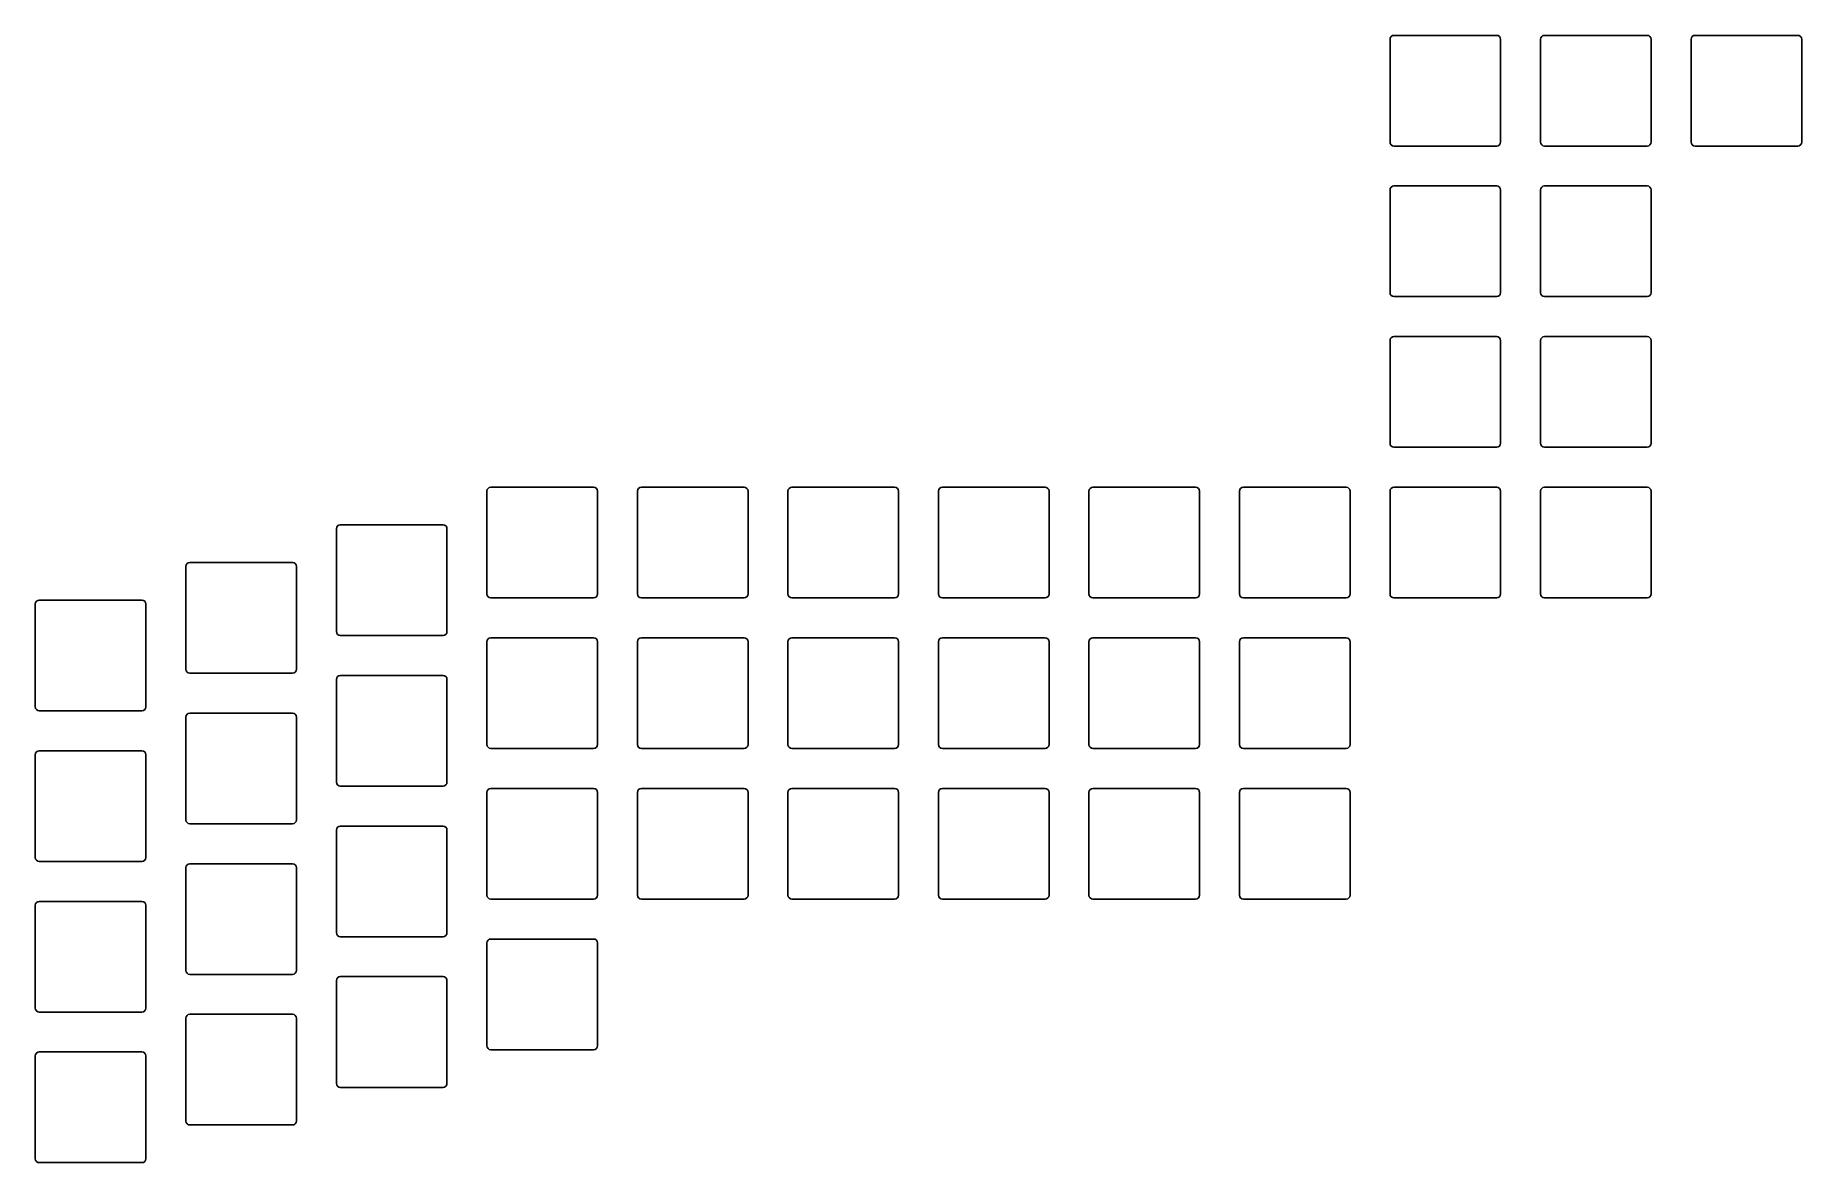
# Model space of a CAD drawing. Header units: millimetres. Extents: x -7 to 217, y -7 to 136.
import ezdxf

# ---------------------------------------------------------------- set-up
doc = ezdxf.new("R2010")
doc.units = ezdxf.units.MM

msp = doc.modelspace()

# ---------------------------------------------------------------- linework, layer by layer
for p, q in [((164.45, 135.0875), (164.45, 122.0875)), ((177.95, 135.5875), (164.95, 135.5875)), ((178.45, 122.0875), (178.45, 135.0875)), ((183.5, 135.0875), (183.5, 122.0875)), ((197, 135.5875), (184, 135.5875)), ((197.5, 122.0875), (197.5, 135.0875)), ((202.55, 135.0875), (202.55, 122.0875)), ((216.05, 135.5875), (203.05, 135.5875)), ((216.55, 122.0875), (216.55, 135.0875)), ((164.95, 121.5875), (177.95, 121.5875)), ((184, 121.5875), (197, 121.5875)), ((203.05, 121.5875), (216.05, 121.5875)), ((177.95, 116.5375), (164.95, 116.5375)), ((197, 116.5375), (184, 116.5375)), ((164.45, 116.0375), (164.45, 103.0375)), ((178.45, 103.0375), (178.45, 116.0375)), ((183.5, 116.0375), (183.5, 103.0375)), ((197.5, 103.0375), (197.5, 116.0375)), ((164.95, 102.5375), (177.95, 102.5375)), ((184, 102.5375), (197, 102.5375)), ((164.45, 96.9875), (164.45, 83.9875)), ((177.95, 97.4875), (164.95, 97.4875)), ((178.45, 83.9875), (178.45, 96.9875)), ((183.5, 96.9875), (183.5, 83.9875)), ((197, 97.4875), (184, 97.4875)), ((197.5, 83.9875), (197.5, 96.9875)), ((164.95, 83.4875), (177.95, 83.4875)), ((184, 83.4875), (197, 83.4875)), ((63.65, 78.4375), (50.65, 78.4375)), ((82.7, 78.4375), (69.7, 78.4375)), ((101.75, 78.4375), (88.75, 78.4375)), ((120.8, 78.4375), (107.8, 78.4375)), ((139.85, 78.4375), (126.85, 78.4375)), ((158.9, 78.4375), (145.9, 78.4375)), ((177.95, 78.4375), (164.95, 78.4375)), ((197, 78.4375), (184, 78.4375)), ((50.15, 77.9375), (50.15, 64.9375)), ((64.15, 64.9375), (64.15, 77.9375)), ((69.2, 77.9375), (69.2, 64.9375)), ((83.2, 64.9375), (83.2, 77.9375)), ((88.25, 77.9375), (88.25, 64.9375)), ((102.25, 64.9375), (102.25, 77.9375)), ((107.3, 77.9375), (107.3, 64.9375)), ((121.3, 64.9375), (121.3, 77.9375)), ((126.35, 77.9375), (126.35, 64.9375)), ((140.35, 64.9375), (140.35, 77.9375)), ((145.4, 77.9375), (145.4, 64.9375)), ((159.4, 64.9375), (159.4, 77.9375)), ((164.45, 77.9375), (164.45, 64.9375)), ((178.45, 64.9375), (178.45, 77.9375)), ((183.5, 77.9375), (183.5, 64.9375)), ((197.5, 64.9375), (197.5, 77.9375)), ((31.1, 73.175), (31.1, 60.175)), ((44.6, 73.675), (31.6, 73.675)), ((45.1, 60.175), (45.1, 73.175)), ((12.05, 68.4125), (12.05, 55.4125)), ((25.55, 68.9125), (12.55, 68.9125)), ((26.05, 55.4125), (26.05, 68.4125)), ((-7, 63.65), (-7, 50.65)), ((6.5, 64.15), (-6.5, 64.15)), ((7, 50.65), (7, 63.65)), ((50.65, 64.4375), (63.65, 64.4375)), ((69.7, 64.4375), (82.7, 64.4375)), ((88.75, 64.4375), (101.75, 64.4375)), ((107.8, 64.4375), (120.8, 64.4375)), ((126.85, 64.4375), (139.85, 64.4375)), ((145.9, 64.4375), (158.9, 64.4375)), ((164.95, 64.4375), (177.95, 64.4375)), ((184, 64.4375), (197, 64.4375)), ((31.6, 59.675), (44.6, 59.675)), ((50.15, 58.8875), (50.15, 45.8875)), ((63.65, 59.3875), (50.65, 59.3875)), ((64.15, 45.8875), (64.15, 58.8875)), ((69.2, 58.8875), (69.2, 45.8875)), ((82.7, 59.3875), (69.7, 59.3875)), ((83.2, 45.8875), (83.2, 58.8875)), ((88.25, 58.8875), (88.25, 45.8875)), ((101.75, 59.3875), (88.75, 59.3875)), ((102.25, 45.8875), (102.25, 58.8875)), ((107.3, 58.8875), (107.3, 45.8875)), ((120.8, 59.3875), (107.8, 59.3875)), ((121.3, 45.8875), (121.3, 58.8875)), ((126.35, 58.8875), (126.35, 45.8875)), ((139.85, 59.3875), (126.85, 59.3875)), ((140.35, 45.8875), (140.35, 58.8875)), ((145.4, 58.8875), (145.4, 45.8875)), ((158.9, 59.3875), (145.9, 59.3875)), ((159.4, 45.8875), (159.4, 58.8875)), ((12.55, 54.9125), (25.55, 54.9125)), ((31.1, 54.125), (31.1, 41.125)), ((44.6, 54.625), (31.6, 54.625)), ((45.1, 41.125), (45.1, 54.125)), ((-6.5, 50.15), (6.5, 50.15)), ((12.05, 49.3625), (12.05, 36.3625)), ((25.55, 49.8625), (12.55, 49.8625)), ((26.05, 36.3625), (26.05, 49.3625)), ((6.5, 45.1), (-6.5, 45.1)), ((50.65, 45.3875), (63.65, 45.3875)), ((69.7, 45.3875), (82.7, 45.3875)), ((88.75, 45.3875), (101.75, 45.3875)), ((107.8, 45.3875), (120.8, 45.3875)), ((126.85, 45.3875), (139.85, 45.3875)), ((145.9, 45.3875), (158.9, 45.3875)), ((-7, 44.6), (-7, 31.6)), ((7, 31.6), (7, 44.6)), ((31.6, 40.625), (44.6, 40.625)), ((63.65, 40.3375), (50.65, 40.3375)), ((82.7, 40.3375), (69.7, 40.3375)), ((101.75, 40.3375), (88.75, 40.3375)), ((120.8, 40.3375), (107.8, 40.3375)), ((139.85, 40.3375), (126.85, 40.3375)), ((158.9, 40.3375), (145.9, 40.3375)), ((50.15, 39.8375), (50.15, 26.8375)), ((64.15, 26.8375), (64.15, 39.8375)), ((69.2, 39.8375), (69.2, 26.8375)), ((83.2, 26.8375), (83.2, 39.8375)), ((88.25, 39.8375), (88.25, 26.8375)), ((102.25, 26.8375), (102.25, 39.8375)), ((107.3, 39.8375), (107.3, 26.8375)), ((121.3, 26.8375), (121.3, 39.8375)), ((126.35, 39.8375), (126.35, 26.8375)), ((140.35, 26.8375), (140.35, 39.8375)), ((145.4, 39.8375), (145.4, 26.8375)), ((159.4, 26.8375), (159.4, 39.8375)), ((12.55, 35.8625), (25.55, 35.8625)), ((31.1, 35.075), (31.1, 22.075)), ((44.6, 35.575), (31.6, 35.575)), ((45.1, 22.075), (45.1, 35.075)), ((-6.5, 31.1), (6.5, 31.1)), ((12.05, 30.3125), (12.05, 17.3125)), ((25.55, 30.8125), (12.55, 30.8125)), ((26.05, 17.3125), (26.05, 30.3125)), ((-7, 25.55), (-7, 12.55)), ((6.5, 26.05), (-6.5, 26.05)), ((7, 12.55), (7, 25.55)), ((50.65, 26.3375), (63.65, 26.3375)), ((69.7, 26.3375), (82.7, 26.3375)), ((88.75, 26.3375), (101.75, 26.3375)), ((107.8, 26.3375), (120.8, 26.3375)), ((126.85, 26.3375), (139.85, 26.3375)), ((145.9, 26.3375), (158.9, 26.3375)), ((31.6, 21.575), (44.6, 21.575)), ((50.15, 20.7875), (50.15, 7.7875)), ((63.65, 21.2875), (50.65, 21.2875)), ((64.15, 7.7875), (64.15, 20.7875)), ((12.55, 16.8125), (25.55, 16.8125)), ((31.1, 16.025), (31.1, 3.025)), ((44.6, 16.525), (31.6, 16.525)), ((45.1, 3.025), (45.1, 16.025)), ((-6.5, 12.05), (6.5, 12.05)), ((12.05, 11.2625), (12.05, -1.7375)), ((25.55, 11.7625), (12.55, 11.7625)), ((26.05, -1.7375), (26.05, 11.2625)), ((6.5, 7), (-6.5, 7)), ((50.65, 7.2875), (63.65, 7.2875)), ((-7, 6.5), (-7, -6.5)), ((7, -6.5), (7, 6.5)), ((31.6, 2.525), (44.6, 2.525)), ((12.55, -2.2375), (25.55, -2.2375)), ((-6.5, -7), (6.5, -7))]:
    msp.add_line(p, q)
for centre, start, end in [((164.95, 135.0875), 90, 180), ((177.95, 135.0875), 0, 90), ((184, 135.0875), 90, 180), ((197, 135.0875), 0, 90), ((203.05, 135.0875), 90, 180), ((216.05, 135.0875), 0, 90), ((164.95, 122.0875), 180, 270), ((177.95, 122.0875), 270, 0), ((184, 122.0875), 180, 270), ((197, 122.0875), 270, 0), ((203.05, 122.0875), 180, 270), ((216.05, 122.0875), 270, 0), ((164.95, 116.0375), 90, 180), ((177.95, 116.0375), 0, 90), ((184, 116.0375), 90, 180), ((197, 116.0375), 0, 90), ((164.95, 103.0375), 180, 270), ((177.95, 103.0375), 270, 0), ((184, 103.0375), 180, 270), ((197, 103.0375), 270, 0), ((164.95, 96.9875), 90, 180), ((177.95, 96.9875), 0, 90), ((184, 96.9875), 90, 180), ((197, 96.9875), 0, 90), ((164.95, 83.9875), 180, 270), ((177.95, 83.9875), 270, 0), ((184, 83.9875), 180, 270), ((197, 83.9875), 270, 0), ((50.65, 77.9375), 90, 180), ((63.65, 77.9375), 0, 90), ((69.7, 77.9375), 90, 180), ((82.7, 77.9375), 0, 90), ((88.75, 77.9375), 90, 180), ((101.75, 77.9375), 0, 90), ((107.8, 77.9375), 90, 180), ((120.8, 77.9375), 0, 90), ((126.85, 77.9375), 90, 180), ((139.85, 77.9375), 0, 90), ((145.9, 77.9375), 90, 180), ((158.9, 77.9375), 0, 90), ((164.95, 77.9375), 90, 180), ((177.95, 77.9375), 0, 90), ((184, 77.9375), 90, 180), ((197, 77.9375), 0, 90), ((31.6, 73.175), 90, 180), ((44.6, 73.175), 0, 90), ((12.55, 68.4125), 90, 180), ((25.55, 68.4125), 0, 90), ((50.65, 64.9375), 180, 270), ((63.65, 64.9375), 270, 0), ((69.7, 64.9375), 180, 270), ((82.7, 64.9375), 270, 0), ((88.75, 64.9375), 180, 270), ((101.75, 64.9375), 270, 0), ((107.8, 64.9375), 180, 270), ((120.8, 64.9375), 270, 0), ((126.85, 64.9375), 180, 270), ((139.85, 64.9375), 270, 0), ((145.9, 64.9375), 180, 270), ((158.9, 64.9375), 270, 0), ((164.95, 64.9375), 180, 270), ((177.95, 64.9375), 270, 0), ((184, 64.9375), 180, 270), ((197, 64.9375), 270, 0), ((-6.5, 63.65), 90, 180), ((6.5, 63.65), 0, 90), ((31.6, 60.175), 180, 270), ((44.6, 60.175), 270, 0), ((50.65, 58.8875), 90, 180), ((63.65, 58.8875), 0, 90), ((69.7, 58.8875), 90, 180), ((82.7, 58.8875), 0, 90), ((88.75, 58.8875), 90, 180), ((101.75, 58.8875), 0, 90), ((107.8, 58.8875), 90, 180), ((120.8, 58.8875), 0, 90), ((126.85, 58.8875), 90, 180), ((139.85, 58.8875), 0, 90), ((145.9, 58.8875), 90, 180), ((158.9, 58.8875), 0, 90), ((12.55, 55.4125), 180, 270), ((25.55, 55.4125), 270, 0), ((31.6, 54.125), 90, 180), ((44.6, 54.125), 0, 90), ((-6.5, 50.65), 180, 270), ((6.5, 50.65), 270, 0), ((12.55, 49.3625), 90, 180), ((25.55, 49.3625), 0, 90), ((-6.5, 44.6), 90, 180), ((6.5, 44.6), 0, 90), ((50.65, 45.8875), 180, 270), ((63.65, 45.8875), 270, 0), ((69.7, 45.8875), 180, 270), ((82.7, 45.8875), 270, 0), ((88.75, 45.8875), 180, 270), ((101.75, 45.8875), 270, 0), ((107.8, 45.8875), 180, 270), ((120.8, 45.8875), 270, 0), ((126.85, 45.8875), 180, 270), ((139.85, 45.8875), 270, 0), ((145.9, 45.8875), 180, 270), ((158.9, 45.8875), 270, 0), ((31.6, 41.125), 180, 270), ((44.6, 41.125), 270, 0), ((50.65, 39.8375), 90, 180), ((63.65, 39.8375), 0, 90), ((69.7, 39.8375), 90, 180), ((82.7, 39.8375), 0, 90), ((88.75, 39.8375), 90, 180), ((101.75, 39.8375), 0, 90), ((107.8, 39.8375), 90, 180), ((120.8, 39.8375), 0, 90), ((126.85, 39.8375), 90, 180), ((139.85, 39.8375), 0, 90), ((145.9, 39.8375), 90, 180), ((158.9, 39.8375), 0, 90), ((12.55, 36.3625), 180, 270), ((25.55, 36.3625), 270, 0), ((31.6, 35.075), 90, 180), ((44.6, 35.075), 0, 90), ((-6.5, 31.6), 180, 270), ((6.5, 31.6), 270, 0), ((12.55, 30.3125), 90, 180), ((25.55, 30.3125), 0, 90), ((50.65, 26.8375), 180, 270), ((63.65, 26.8375), 270, 0), ((69.7, 26.8375), 180, 270), ((82.7, 26.8375), 270, 0), ((88.75, 26.8375), 180, 270), ((101.75, 26.8375), 270, 0), ((107.8, 26.8375), 180, 270), ((120.8, 26.8375), 270, 0), ((126.85, 26.8375), 180, 270), ((139.85, 26.8375), 270, 0), ((145.9, 26.8375), 180, 270), ((158.9, 26.8375), 270, 0), ((-6.5, 25.55), 90, 180), ((6.5, 25.55), 0, 90), ((31.6, 22.075), 180, 270), ((44.6, 22.075), 270, 0), ((50.65, 20.7875), 90, 180), ((63.65, 20.7875), 0, 90), ((12.55, 17.3125), 180, 270), ((25.55, 17.3125), 270, 0), ((31.6, 16.025), 90, 180), ((44.6, 16.025), 0, 90), ((-6.5, 12.55), 180, 270), ((6.5, 12.55), 270, 0), ((12.55, 11.2625), 90, 180), ((25.55, 11.2625), 0, 90), ((-6.5, 6.5), 90, 180), ((6.5, 6.5), 0, 90), ((50.65, 7.7875), 180, 270), ((63.65, 7.7875), 270, 0), ((31.6, 3.025), 180, 270), ((44.6, 3.025), 270, 0), ((12.55, -1.7375), 180, 270), ((25.55, -1.7375), 270, 0), ((-6.5, -6.5), 180, 270), ((6.5, -6.5), 270, 0)]:
    msp.add_arc(centre, 0.5, start, end)

doc.saveas('drawing.dxf')
